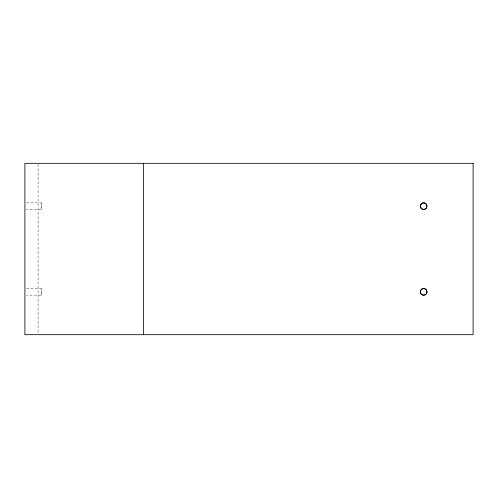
<?xml version="1.0" encoding="UTF-8"?>
<svg xmlns="http://www.w3.org/2000/svg" width="498" height="498" viewBox="0 0 498 498"><rect width="100%" height="100%" fill="white"/><g stroke="black" fill="none" stroke-linecap="round" stroke-linejoin="round"><path stroke-width="0.37" stroke-dasharray="2.49 1.87" d="M26.394 202.86L41.322 202.86L41.322 209.453L26.394 209.453M41.322 209.453L41.322 202.86M26.394 288.547L41.322 288.547L41.322 295.14L26.394 295.14M41.322 295.14L41.322 288.547M38.085 164.091L38.085 333.909"/><path stroke-width="0.75" d="M426.929 205.68L426.942 206.539A3.293 3.293 0 0 1 420.405 206.633L420.393 205.774A3.293 3.293 0 0 1 426.929 205.68A3.299 3.293 -90 0 0 420.393 205.774M143.542 163.313L143.542 334.687M426.935 206.558A3.299 3.293 -90 0 1 420.405 206.645M473.1 163.313L24.9 163.313L24.9 334.687L473.1 334.687L473.1 163.313M424.52 288.659L423.667 288.547A3.299 3.293 -90 0 0 420.374 291.84A3.299 3.293 -90 0 0 423.661 295.14A3.299 3.293 -90 0 0 426.954 291.84L426.518 290.197A3.299 3.293 -90 0 0 424.52 288.659M422.018 294.698A3.293 3.293 0 0 0 426.96 291.84A3.293 3.293 0 0 0 422.018 288.989A3.293 3.293 0 0 0 422.018 294.698"/></g></svg>
